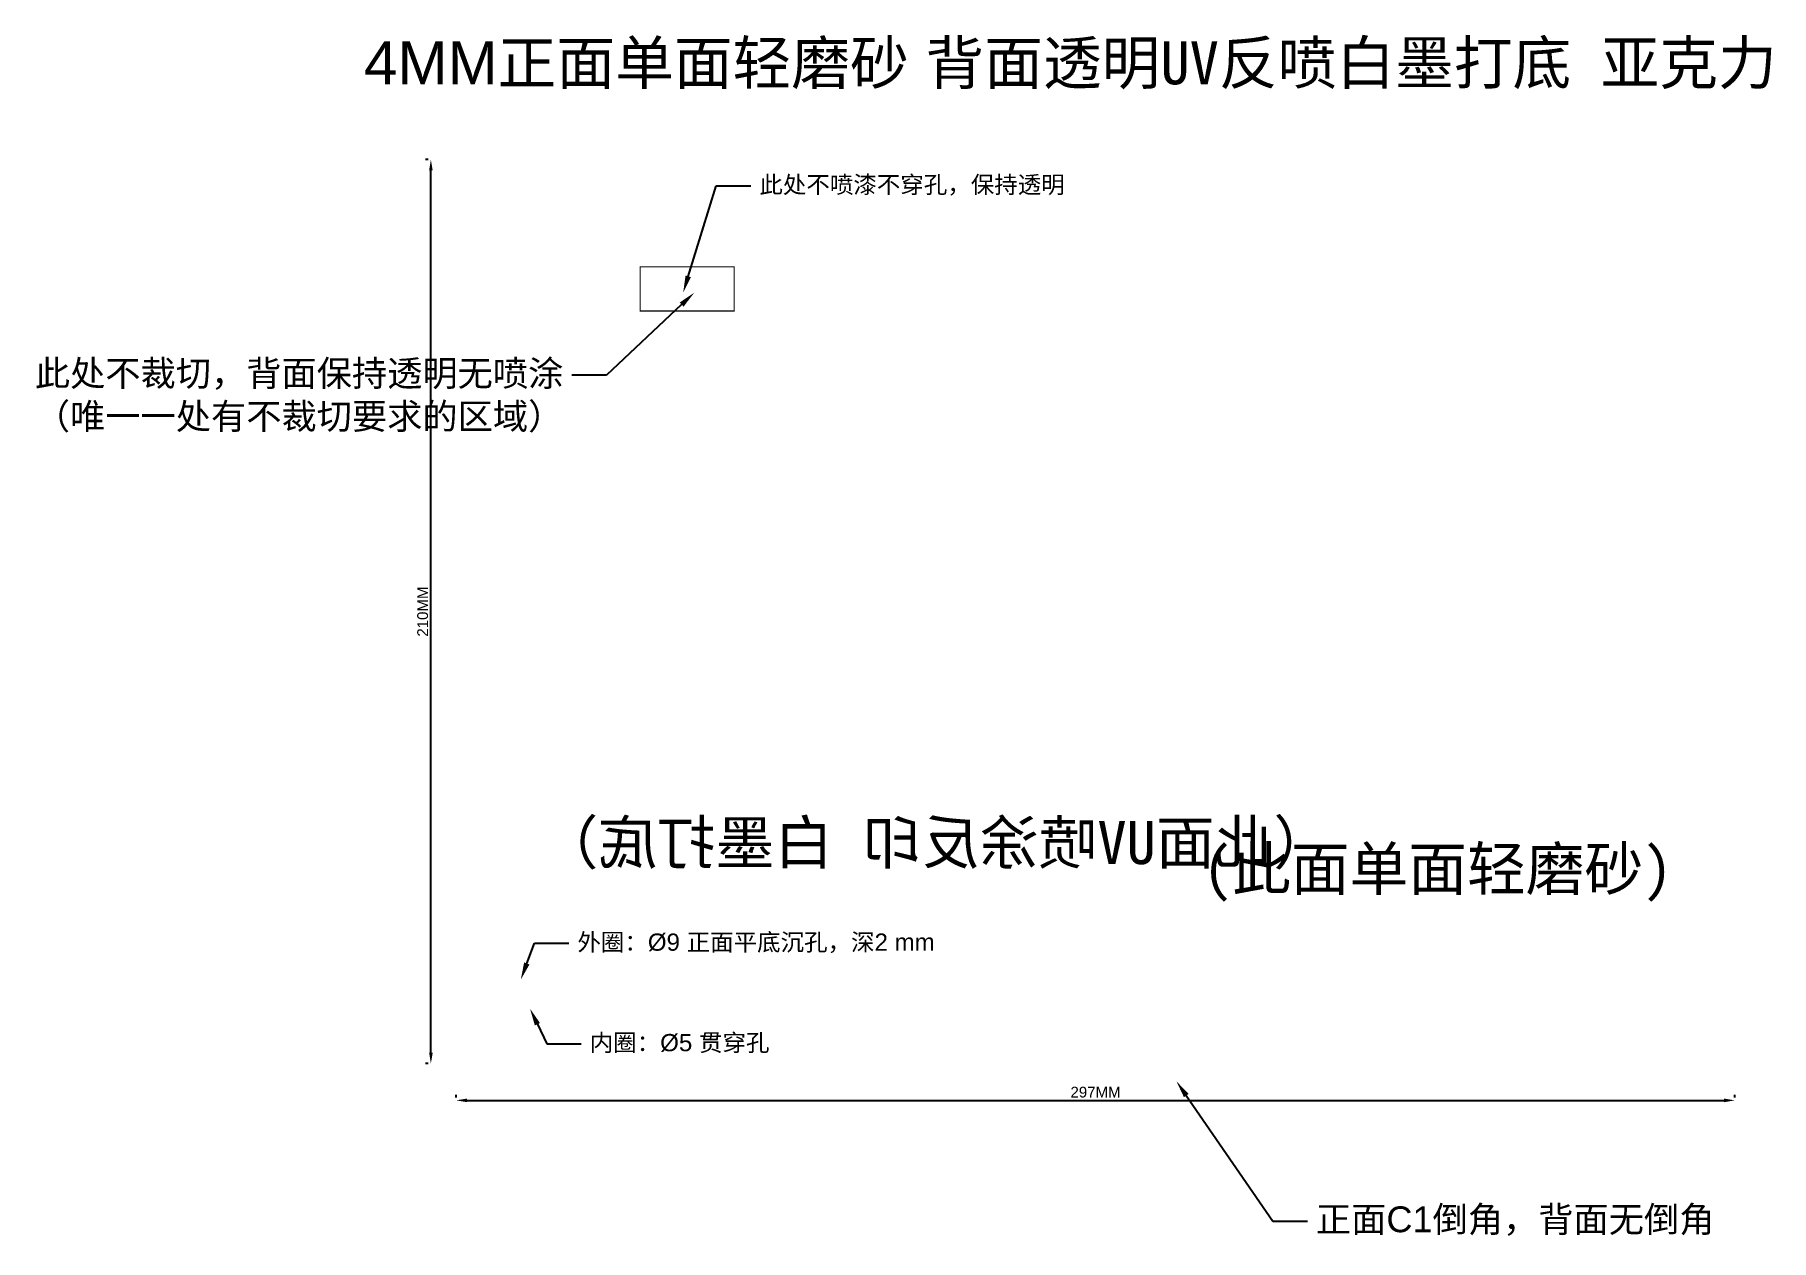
# Model space of a CAD drawing. Header units: millimetres. Extents: x -98 to 305, y -41 to 239.
import ezdxf
from ezdxf import colors
from ezdxf.entities.mleader import LeaderData, LeaderLine
from ezdxf.math import Vec2, Vec3

# ---------------------------------------------------------------- set-up
doc = ezdxf.new("R2010")
doc.units = ezdxf.units.MM
doc.styles.get("Standard").update_dxf_attribs({"font": 'arial.ttf'})
doc.dimstyles.new('ISO-25', dxfattribs={"dimtxt": 2.5, "dimasz": 2.5, "dimexe": 1.25, "dimexo": 0.625, "dimtad": 1, "dimtxsty": 'Standard', "dimcen": 2.5, "dimadec": 0, "dimazin": 0, "dimtfac": 1, "dimtmove": 0, "dimatfit": 3, "dimfxl": 1, "dimarcsym": 0})

# ---------------------------------------------------------------- blocks, each defined once
blk = doc.blocks.new('*D2')
at = {"color": 0, "lineweight": -2, "transparency": 16777216}
for p, q in [((0, -7.93), (0, -7.31)), ((297, -7.93), (297, -7.31)), ((2.5, -8.56), (294.5, -8.56))]:
    blk.add_line(p, q, dxfattribs=at)
at = {"color": 0, "transparency": 16777216}
for points in [[(2.5, -8.14), (2.5, -8.98), (0, -8.56)], [(294.5, -8.14), (294.5, -8.98), (297, -8.56)]]:
    blk.add_solid(points, dxfattribs=at)
at = {"layer": 'Defpoints', "color": 0, "transparency": 16777216}
for p in [(0, -8.56), (297, -8.56), (297, -8.56)]:
    blk.add_point(p, dxfattribs=at)
at = {"color": 0, "transparency": 16777216, "insert": (148.5, -6.66), "char_height": 2.5, "attachment_point": 5}
blk.add_mtext('297MM', dxfattribs=at)
blk = doc.blocks.new('*D3')
at = {"color": 0, "lineweight": -2, "transparency": 16777216}
for p, q in [((-6.5, 210), (-7.13, 210)), ((-5.88, 2.5), (-5.88, 207.5)), ((-6.5, 0), (-7.13, 0))]:
    blk.add_line(p, q, dxfattribs=at)
at = {"color": 0, "transparency": 16777216}
for points in [[(-6.29, 207.5), (-5.46, 207.5), (-5.88, 210)], [(-6.29, 2.5), (-5.46, 2.5), (-5.88, 0)]]:
    blk.add_solid(points, dxfattribs=at)
at = {"layer": 'Defpoints', "color": 0, "transparency": 16777216}
for p in [(-5.88, 210), (-5.88, 210), (-5.88, 0)]:
    blk.add_point(p, dxfattribs=at)
at = {"color": 0, "transparency": 16777216, "insert": (-7.78, 105), "char_height": 2.5, "attachment_point": 5, "rotation": 90}
blk.add_mtext('210MM', dxfattribs=at)

msp = doc.modelspace()

# ---------------------------------------------------------------- linework, layer by layer
at = {"const_width": 0.254, "elevation": 4}
msp.add_lwpolyline([(42.731, 185.12), (42.731, 174.833), (64.575, 174.833), (64.575, 185.12), (42.731, 185.12)], close=True, dxfattribs=at)

# ---------------------------------------------------------------- texts
at = {"char_height": 10, "attachment_point": 1}
for s, width, heights, insert in [('4MM{\\fSimSun|b0|i0|c134|p2;正面单面轻磨砂} {\\fSimSun|b0|i0|c134|p2;背面透明UV反喷白墨打底 亚克力}', 350.23022, [22.461], (-21.405, 237.51)), ('{\\fSimSun|b0|i0|c134|p2;(此面单面轻磨砂)}', 112.52175, [18.287], (173.418, 50.27, 4.765))]:
    msp.add_mtext_dynamic_manual_height_columns(s, width=width, gutter_width=12.5, heights=heights, dxfattribs=dict(at, insert=insert))
at = {"extrusion": (0, 0, -1), "insert": (203.451, 56.347, -1.093), "char_height": 10, "attachment_point": 1, "text_direction": (-1, 0, 0)}
msp.add_mtext_dynamic_manual_height_columns('{\\fSimSun|b0|i0|c134|p2;（此面UV喷涂反印 白墨打底）}', width=191.95856, gutter_width=12.5, heights=[17.056], dxfattribs=at)

# ---------------------------------------------------------------- dimensions: what is measured, and where the dimension line sits
dim = msp.add_linear_dim(base=(-5.878, 210), p1=(-5.878, 0), p2=(-5.878, 210), angle=90, dimstyle='ISO-25', override={"dimpost": 'MM'})
dim.commit()
dim.dimension.update_dxf_attribs({"geometry": '*D3', "text_midpoint": (-7.779, 105)})
dim = msp.add_linear_dim(base=(297, -8.56), p1=(0, -8.56), p2=(297, -8.56), dimstyle='ISO-25', override={"dimpost": 'MM'})
dim.commit()
dim.dimension.update_dxf_attribs({"geometry": '*D2', "text_midpoint": (148.5, -6.658)})

# ---------------------------------------------------------------- leaders
ml = msp.add_multileader_mtext('Standard')
ml.set_content('{\\fSimSun|b0|i0|c134|p2;此处不喷漆不穿孔，保持透明}', color=256)
ml.set_leader_properties()
ml.build(insert=Vec2(0, 0))
ctx = ml.context
ctx.base_point, ctx.plane_origin = Vec3(68.423, 203.905), Vec3(53.053, 180.35)
notes = []
notes.append((ctx, [(0, (1, 1, 0), (60.423, 203.905), (1, 0), 8, [(0, [(52.716, 179.066)], 0, [])])]))
ctx.mtext.insert, ctx.mtext.flow_direction = Vec3(70.423, 206.196), 5
ml = msp.add_multileader_mtext('Standard')
ml.set_content('{\\fSimSun|b0|i0|c134|p2;此处不裁切，背面保持透明无喷涂^J（唯一一处有不裁切要求的区域）}', color=256)
ml.set_leader_properties()
ml.build(insert=Vec2(0, 0))
ctx = ml.context
ctx.base_point, ctx.char_height, ctx.plane_origin = Vec3(-104.988, 159.954, 4), 6, Vec3(64.575, 174.833, 4)
ctx.text_align_type = 2
notes.append((ctx, [(0, (1, 1, 0), (34.889, 159.954, 4), (-1, 0), 8, [(0, [(55.281, 179.068, 4)], 0, [])])]))
ctx.mtext.insert, ctx.mtext.alignment, ctx.mtext.flow_direction = Vec3(24.889, 163.373, 4), 3, 5
ml = msp.add_multileader_mtext('Standard')
ml.set_content('{\\fSimSun|b0|i0|c134|p2;外圈：}Ø9 {\\fSimSun|b0|i0|c134|p2;正面平底沉孔，深}2 mm', color=256)
ml.set_leader_properties()
ml.build(insert=Vec2(0, 0))
ctx = ml.context
ctx.base_point, ctx.plane_origin = Vec3(26.152, 27.928, 4), Vec3(15, 19.5, 4)
notes.append((ctx, [(0, (1, 1, 0), (18.152, 27.928, 4), (1, 0), 8, [(0, [(15, 19.5, 4)], 0, [])])]))
ctx.mtext.insert, ctx.mtext.flow_direction = Vec3(28.152, 30.207, 4), 5
ml = msp.add_multileader_mtext('Standard')
ml.set_content('{\\fSimSun|b0|i0|c134|p2;内圈：}Ø5 {\\fSimSun|b0|i0|c134|p2;贯穿孔}', color=256)
ml.set_leader_properties()
ml.build(insert=Vec2(0, 0))
ctx = ml.context
ctx.base_point, ctx.plane_origin = Vec3(29.017, 4.568, 4), Vec3(17.15, 12.743, 4)
notes.append((ctx, [(0, (1, 1, 0), (21.017, 4.568, 4), (1, 0), 8, [(0, [(17.15, 12.743, 4)], 0, [])])]))
ctx.mtext.insert, ctx.mtext.flow_direction = Vec3(31.017, 6.858, 4), 5
ml = msp.add_multileader_mtext('Standard')
ml.set_content('{\\fSimSun|b0|i0|c134|p2;正面}C1{\\fSimSun|b0|i0|c134|p2;倒角，背面无倒角}', color=256)
ml.set_leader_properties()
ml.build(insert=Vec2(0, 0))
ctx = ml.context
ctx.base_point, ctx.char_height, ctx.plane_origin = Vec3(197.697, -36.641, 3), 6, Vec3(160.713, 17.271, 3)
notes.append((ctx, [(0, (1, 1, 0), (189.697, -36.641, 3), (1, 0), 8, [(0, [(167.304, -4.143, 3)], 0, [])])]))
ctx.mtext.insert, ctx.mtext.flow_direction = Vec3(199.697, -33.189, 3), 5
for ctx, leaders in notes:
    for number, flags, end, landing, length, lines in leaders:
        leader = LeaderData()
        leader.index, (leader.has_last_leader_line, leader.has_dogleg_vector, leader.attachment_direction) = number, flags
        leader.last_leader_point, leader.dogleg_vector, leader.dogleg_length = Vec3(end), Vec3(landing), length
        for number, points, colour, breaks in lines:
            line = LeaderLine()
            line.index, line.vertices, line.color, line.breaks = number, Vec3.list(points), colors.encode_raw_color(colour), breaks
            leader.lines.append(line)
        ctx.leaders.append(leader)

doc.saveas('drawing.dxf')
